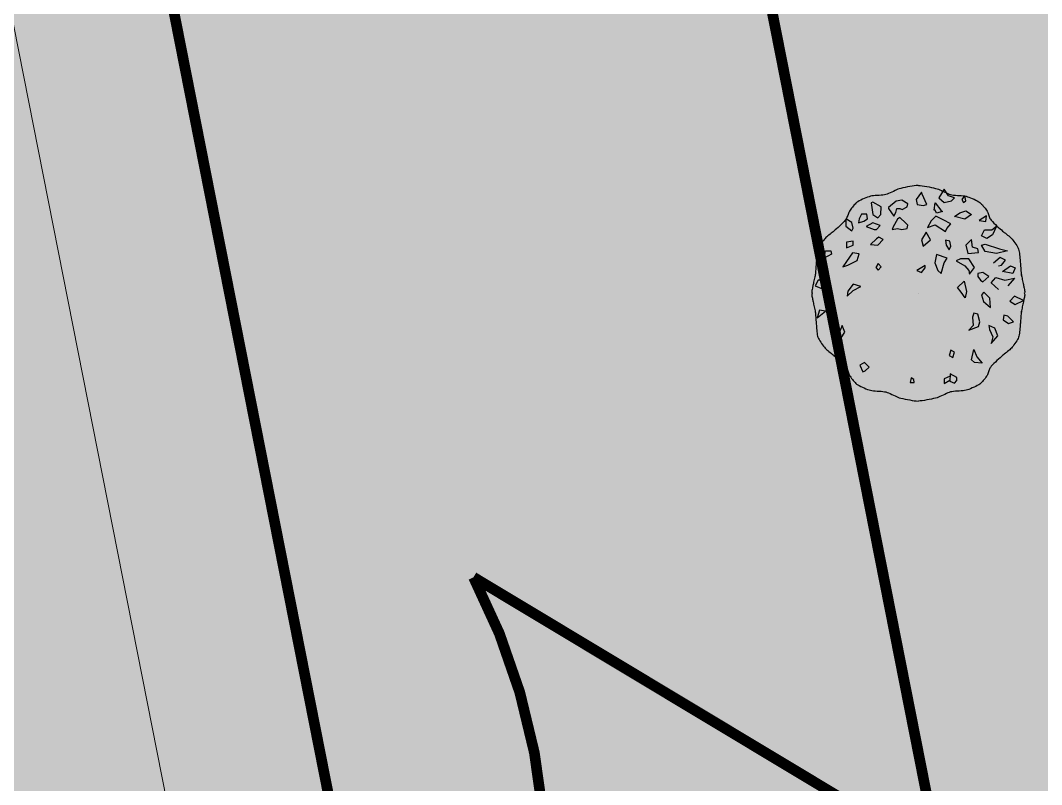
# Model space of a CAD drawing. Header units: metres. Extents: x 394605 to 1395358, y 4171135 to 6406139.
# Drawn here: x 1394267.09 to 1394276.66, y 4172464.01 to 4172471.17 of the extents above; entities that cross this region are included whole.
import ezdxf

# ---------------------------------------------------------------- set-up
doc = ezdxf.new("R2010")
doc.units = ezdxf.units.M
doc.header["$LTSCALE"] = 2
doc.linetypes.add('CACHE2', pattern=[4.7625, 3.175, -1.5875])
for name, color, linetype in [('Arbres_à_enjeux', 6, 'Continuous'), ('P-COMPO LEGENDE', 7, 'Continuous'), ('T-VEGETATION', 108, 'Continuous')]:
    doc.layers.add(name, color=color, linetype=linetype)
doc.layers.add('C-Lot', color=7, linetype='Continuous', true_color=0xeaddbe, transparency=0.5)
doc.layers.add('P-PUP', color=7, linetype='Continuous', transparency=0.5)
doc.layers.add('P-Zone exclusion supplémentaire', color=30, linetype='Continuous', transparency=0.5)
doc.layers.add('P-Voie', color=250, linetype='Continuous', lineweight=9)

# ---------------------------------------------------------------- blocks, each defined once
blk = doc.blocks.new('v025')
blk.add_line((0, 0), (0, 0))
at = {"color": 0, "linetype": 'Continuous'}
blk.add_line((0.6658, -0.3377), (0.6996, -0.408), dxfattribs=at)
at = {"color": 0, "linetype": 'Continuous', "flags": 128}
for points in [[(-0.0024, 1.01), (-0.0188, 1.0085), (-0.0377, 1.0062), (-0.0584, 1.0032), (-0.0802, 0.9997), (-0.1022, 0.9957), (-0.1238, 0.9914), (-0.1442, 0.9869), (-0.1627, 0.9824), (-0.1786, 0.978), (-0.1903, 0.9739), (-0.2036, 0.9683), (-0.2179, 0.9618), (-0.233, 0.9546), (-0.2482, 0.9473), (-0.2633, 0.9402), (-0.2777, 0.9338), (-0.2911, 0.9285), (-0.3029, 0.9247), (-0.316, 0.922), (-0.3314, 0.92), (-0.3484, 0.9186), (-0.3663, 0.9174), (-0.3846, 0.9163), (-0.4026, 0.9151), (-0.4195, 0.9135), (-0.4349, 0.9115), (-0.448, 0.9087), (-0.4605, 0.9049), (-0.4749, 0.9), (-0.4905, 0.8941), (-0.5068, 0.8874), (-0.5231, 0.8802), (-0.539, 0.8727), (-0.5537, 0.865), (-0.5667, 0.8574), (-0.5775, 0.85), (-0.5849, 0.8439), (-0.5929, 0.8362), (-0.6013, 0.8272), (-0.6098, 0.8175), (-0.6181, 0.8074), (-0.626, 0.7972), (-0.6333, 0.7873), (-0.6397, 0.7782), (-0.6449, 0.7701), (-0.6484, 0.7635), (-0.6518, 0.7556), (-0.6551, 0.7468), (-0.6585, 0.7373), (-0.6618, 0.7277), (-0.6652, 0.7184), (-0.6687, 0.7096), (-0.6723, 0.7018), (-0.676, 0.6954), (-0.6848, 0.6837), (-0.696, 0.671), (-0.7089, 0.6576), (-0.723, 0.6439), (-0.7376, 0.6303), (-0.7522, 0.617), (-0.7662, 0.6046), (-0.779, 0.5933), (-0.79, 0.5834), (-0.7975, 0.577), (-0.8064, 0.5697), (-0.8163, 0.5619), (-0.8268, 0.5537), (-0.8374, 0.5453), (-0.8478, 0.537), (-0.8574, 0.5289), (-0.8659, 0.5212), (-0.8728, 0.5141), (-0.8802, 0.5056), (-0.8883, 0.4955), (-0.897, 0.4841), (-0.9058, 0.4719), (-0.9144, 0.4593), (-0.9225, 0.4467), (-0.9298, 0.4345), (-0.9358, 0.4231), (-0.9402, 0.4128), (-0.9435, 0.402), (-0.9462, 0.3892), (-0.9483, 0.375), (-0.9501, 0.3599), (-0.9515, 0.3444), (-0.9527, 0.3292), (-0.9538, 0.3147), (-0.9547, 0.3015), (-0.9558, 0.2902), (-0.9568, 0.2794), (-0.9579, 0.2669), (-0.9589, 0.2532), (-0.96, 0.2388), (-0.9611, 0.2241), (-0.9622, 0.2097), (-0.9634, 0.1961), (-0.9647, 0.1836), (-0.9661, 0.1729), (-0.9677, 0.1635), (-0.9698, 0.1527), (-0.9724, 0.1409), (-0.9751, 0.1285), (-0.978, 0.1159), (-0.9807, 0.1035), (-0.9832, 0.0917), (-0.9853, 0.0809), (-0.9868, 0.0716), (-0.9882, 0.0647), (-0.9903, 0.0563), (-0.9928, 0.0469), (-0.9953, 0.0371), (-0.9973, 0.0274), (-0.9984, 0.0183), (-0.9981, 0.0103), (-0.9962, 0.0042), (-0.992, 0.0002), (-0.9962, -0.0037), (-0.9981, -0.0099), (-0.9984, -0.0178), (-0.9973, -0.0269), (-0.9953, -0.0367), (-0.9928, -0.0465), (-0.9903, -0.0559), (-0.9882, -0.0643), (-0.9868, -0.0711), (-0.9853, -0.0805), (-0.9832, -0.0913), (-0.9807, -0.1031), (-0.978, -0.1155), (-0.9751, -0.1281), (-0.9724, -0.1405), (-0.9698, -0.1523), (-0.9677, -0.1631), (-0.9661, -0.1724), (-0.9647, -0.1832), (-0.9634, -0.1956), (-0.9622, -0.2093), (-0.9611, -0.2237), (-0.96, -0.2384), (-0.9589, -0.2528), (-0.9579, -0.2665), (-0.9568, -0.279), (-0.9558, -0.2897), (-0.9547, -0.3011), (-0.9538, -0.3143), (-0.9527, -0.3287), (-0.9515, -0.344), (-0.9501, -0.3594), (-0.9483, -0.3745), (-0.9462, -0.3887), (-0.9435, -0.4015), (-0.9402, -0.4124), (-0.9358, -0.4226), (-0.9298, -0.434), (-0.9225, -0.4463), (-0.9144, -0.4589), (-0.9058, -0.4715), (-0.897, -0.4837), (-0.8883, -0.495), (-0.8802, -0.5052), (-0.8728, -0.5137), (-0.8659, -0.5208), (-0.8574, -0.5285), (-0.8478, -0.5366), (-0.8374, -0.5449), (-0.8268, -0.5532), (-0.8163, -0.5614), (-0.8064, -0.5692), (-0.7975, -0.5765), (-0.79, -0.583), (-0.779, -0.5928), (-0.7662, -0.6041), (-0.7522, -0.6166), (-0.7376, -0.6298), (-0.723, -0.6435), (-0.7089, -0.6572), (-0.696, -0.6706), (-0.6848, -0.6833), (-0.676, -0.695), (-0.6723, -0.7014), (-0.6687, -0.7091), (-0.6652, -0.7179), (-0.6618, -0.7273), (-0.6585, -0.7369), (-0.6551, -0.7463), (-0.6518, -0.7551), (-0.6484, -0.763), (-0.6449, -0.7696), (-0.6397, -0.7777), (-0.6333, -0.7869), (-0.626, -0.7968), (-0.6181, -0.8069), (-0.6098, -0.8171), (-0.6013, -0.8268), (-0.5929, -0.8357), (-0.5849, -0.8434), (-0.5775, -0.8496), (-0.5667, -0.8569), (-0.5537, -0.8646), (-0.539, -0.8722), (-0.5231, -0.8798), (-0.5068, -0.887), (-0.4905, -0.8936), (-0.4749, -0.8995), (-0.4605, -0.9045), (-0.448, -0.9082), (-0.4349, -0.911), (-0.4195, -0.9131), (-0.4026, -0.9146), (-0.3846, -0.9158), (-0.3663, -0.9169), (-0.3484, -0.9181), (-0.3314, -0.9196), (-0.316, -0.9216), (-0.3029, -0.9242), (-0.2911, -0.928), (-0.2777, -0.9333), (-0.2633, -0.9397), (-0.2482, -0.9468), (-0.233, -0.9541), (-0.2179, -0.9613), (-0.2036, -0.9679), (-0.1903, -0.9734), (-0.1786, -0.9776), (-0.1627, -0.982), (-0.1442, -0.9865), (-0.1238, -0.9909), (-0.1022, -0.9952), (-0.0802, -0.9992), (-0.0584, -1.0028), (-0.0377, -1.0058), (-0.0188, -1.0081), (-0.0024, -1.0096)], [(0.002, 1.01), (0.0184, 1.0085), (0.0373, 1.0062), (0.058, 1.0032), (0.0797, 0.9997), (0.1018, 0.9957), (0.1234, 0.9914), (0.1438, 0.9869), (0.1623, 0.9824), (0.1782, 0.978), (0.1899, 0.9739), (0.2031, 0.9683), (0.2175, 0.9618), (0.2325, 0.9546), (0.2478, 0.9473), (0.2629, 0.9402), (0.2773, 0.9338), (0.2906, 0.9285), (0.3025, 0.9247), (0.3156, 0.922), (0.331, 0.92), (0.348, 0.9186), (0.3659, 0.9174), (0.3842, 0.9163), (0.4021, 0.9151), (0.4191, 0.9135), (0.4345, 0.9115), (0.4071, 0.8773), (0.424, 0.8506), (0.4465, 0.8675), (0.4352, 0.9125), (0.4475, 0.9087), (0.4601, 0.9049), (0.4745, 0.9), (0.4901, 0.8941), (0.5063, 0.8874), (0.5227, 0.8802), (0.5385, 0.8727), (0.5533, 0.865), (0.5663, 0.8574), (0.5771, 0.85), (0.5845, 0.8439), (0.5925, 0.8362), (0.6008, 0.8272), (0.6093, 0.8175), (0.6177, 0.8074), (0.6256, 0.7972), (0.6329, 0.7873), (0.6393, 0.7782), (0.6445, 0.7701), (0.6479, 0.7635), (0.6513, 0.7556), (0.6547, 0.7468), (0.658, 0.7373), (0.6614, 0.7277), (0.6648, 0.7184), (0.6683, 0.7096), (0.6718, 0.7018), (0.6755, 0.6954), (0.6844, 0.6837), (0.6955, 0.671), (0.7085, 0.6576), (0.7225, 0.6439), (0.7372, 0.6303), (0.7518, 0.617), (0.7658, 0.6046), (0.7786, 0.5933), (0.7895, 0.5834), (0.797, 0.577), (0.806, 0.5697), (0.8159, 0.5619), (0.8264, 0.5537), (0.837, 0.5453), (0.8473, 0.537), (0.857, 0.5289), (0.8655, 0.5212), (0.8724, 0.5141), (0.8797, 0.5056), (0.8879, 0.4955), (0.8965, 0.4841), (0.9054, 0.4719), (0.914, 0.4593), (0.9221, 0.4467), (0.9293, 0.4345), (0.9353, 0.4231), (0.9398, 0.4128), (0.9431, 0.402), (0.9457, 0.3892), (0.9479, 0.375), (0.9497, 0.3599), (0.9511, 0.3444), (0.9523, 0.3292), (0.9533, 0.3147), (0.9543, 0.3015), (0.9553, 0.2902), (0.9564, 0.2794), (0.9574, 0.2669), (0.9585, 0.2532), (0.9595, 0.2388), (0.9606, 0.2241), (0.9618, 0.2097), (0.963, 0.1961), (0.9643, 0.1836), (0.9657, 0.1729), (0.9672, 0.1635), (0.9694, 0.1527), (0.9719, 0.1409), (0.9747, 0.1285), (0.9775, 0.1159), (0.9803, 0.1035), (0.9828, 0.0917), (0.9849, 0.0809), (0.9864, 0.0716), (0.9878, 0.0647), (0.9899, 0.0563), (0.9924, 0.0469), (0.9949, 0.0371), (0.9968, 0.0274), (0.9979, 0.0183), (0.9977, 0.0103), (0.9957, 0.0042), (0.9916, 0.0002), (0.9957, -0.0037), (0.9977, -0.0099), (0.9979, -0.0178), (0.9968, -0.0269), (0.9949, -0.0367), (0.9924, -0.0465), (0.9899, -0.0559), (0.9878, -0.0643), (0.9864, -0.0711), (0.9849, -0.0805), (0.9828, -0.0913), (0.9803, -0.1031), (0.9775, -0.1155), (0.9747, -0.1281), (0.9719, -0.1405), (0.9694, -0.1523), (0.9672, -0.1631), (0.9657, -0.1724), (0.9643, -0.1832), (0.963, -0.1956), (0.9618, -0.2093), (0.9606, -0.2237), (0.9595, -0.2384), (0.9585, -0.2528), (0.9574, -0.2665), (0.9564, -0.279), (0.9553, -0.2897), (0.9543, -0.3011), (0.9533, -0.3143), (0.9523, -0.3287), (0.9511, -0.344), (0.9497, -0.3594), (0.9479, -0.3745), (0.9457, -0.3887), (0.9431, -0.4015), (0.9398, -0.4124), (0.9353, -0.4226), (0.9293, -0.434), (0.9221, -0.4463), (0.914, -0.4589), (0.9054, -0.4715), (0.8965, -0.4837), (0.8879, -0.495), (0.8797, -0.5052), (0.8724, -0.5137), (0.8655, -0.5208), (0.857, -0.5285), (0.8473, -0.5366), (0.837, -0.5449), (0.8264, -0.5532), (0.8159, -0.5614), (0.806, -0.5692), (0.797, -0.5765), (0.7895, -0.583), (0.7786, -0.5928), (0.7658, -0.6041), (0.7518, -0.6166), (0.7372, -0.6298), (0.7225, -0.6435), (0.7085, -0.6572), (0.6955, -0.6706), (0.6844, -0.6833), (0.6755, -0.695), (0.6718, -0.7014), (0.6683, -0.7091), (0.6648, -0.7179), (0.6614, -0.7273), (0.658, -0.7369), (0.6547, -0.7463), (0.6513, -0.7551), (0.6479, -0.763), (0.6445, -0.7696), (0.6393, -0.7777), (0.6329, -0.7869), (0.6256, -0.7968), (0.6177, -0.8069), (0.6093, -0.8171), (0.6008, -0.8268), (0.5925, -0.8357), (0.5845, -0.8434), (0.5771, -0.8496), (0.5663, -0.8569), (0.5533, -0.8646), (0.5385, -0.8722), (0.5227, -0.8798), (0.5063, -0.887), (0.4901, -0.8936), (0.4745, -0.8995), (0.4601, -0.9045), (0.4475, -0.9082), (0.4345, -0.911), (0.4191, -0.9131), (0.4021, -0.9146), (0.3842, -0.9158), (0.3659, -0.9169), (0.348, -0.9181), (0.331, -0.9196), (0.3156, -0.9216), (0.3025, -0.9242), (0.2906, -0.928), (0.2773, -0.9333), (0.2629, -0.9397), (0.2478, -0.9468), (0.2325, -0.9541), (0.2175, -0.9613), (0.2031, -0.9679), (0.1899, -0.9734), (0.1782, -0.9776), (0.1623, -0.982), (0.1438, -0.9865), (0.1234, -0.9909), (0.1018, -0.9952), (0.0797, -0.9992), (0.058, -1.0028), (0.0373, -1.0058), (0.0184, -1.0081), (0.002, -1.0096)], [(0.7502, 0.2572), (0.7783, 0.2642), (0.8177, 0.3092), (0.7671, 0.3359), (0.7052, 0.2825)], [(0.7502, 0.035), (0.6827, 0.0969), (0.7277, 0.1489), (0.8121, 0.1236), (0.9021, 0.1404), (0.8402, 0.0701)], [(0.3002, -0.7764), (0.244, -0.8003), (0.244, -0.8439), (0.2946, -0.8144)]]:
    blk.add_lwpolyline(points, dxfattribs=at)
for points in [[(0.3115, 0.8675), (0.3396, 0.8956), (0.2833, 0.9125), (0.244, 0.9744), (0.1933, 0.8956), (0.244, 0.8506)], [(-0.1554, 0.8731), (-0.206, 0.8633), (-0.2792, 0.8028), (-0.2792, 0.7929), (-0.2285, 0.7212), (-0.2117, 0.7578), (-0.2004, 0.7929), (-0.1723, 0.7929), (-0.1498, 0.7845), (-0.1048, 0.8112), (-0.0992, 0.8379)], [(0.0471, 0.8239), (0.0808, 0.8323), (0.0358, 0.9294), (0.0302, 0.9476), (-0.0204, 0.8773), (-0.0092, 0.8323)], [(-0.4423, 0.8478), (-0.4254, 0.7395), (-0.3804, 0.7058), (-0.3523, 0.7395), (-0.3467, 0.8112), (-0.4254, 0.8548)], [(0.1708, 0.7508), (0.1596, 0.7775), (0.1483, 0.7775), (0.1596, 0.8478), (0.2102, 0.7775), (0.2271, 0.7676)], [(0.3902, 0.755), (0.4465, 0.7719), (0.4971, 0.7381), (0.4352, 0.6931), (0.3396, 0.7198)], [(-0.6223, 0.6636), (-0.6785, 0.6987), (-0.6785, 0.6298), (-0.6223, 0.5848), (-0.611, 0.6115)], [(-0.5098, 0.6748), (-0.476, 0.6973), (-0.4817, 0.7423), (-0.5323, 0.7423), (-0.5548, 0.6973), (-0.5604, 0.6608)], [(-0.1948, 0.6059), (-0.1554, 0.5961), (-0.1048, 0.6059), (-0.0992, 0.6397), (-0.116, 0.6579), (-0.1723, 0.7114), (-0.1948, 0.6931), (-0.2342, 0.6228), (-0.2454, 0.5961)], [(0.3058, 0.6509), (0.2327, 0.6875), (0.1652, 0.7212), (0.1202, 0.679), (0.0865, 0.6158), (0.1596, 0.6425), (0.2552, 0.5792), (0.2665, 0.6073)], [(0.5702, 0.6819), (0.6321, 0.672), (0.6377, 0.7269)], [(-0.4142, 0.5975), (-0.3917, 0.5975), (-0.3579, 0.634), (-0.4254, 0.6608), (-0.4873, 0.6242)], [(0.6883, 0.5933), (0.7333, 0.6298), (0.694, 0.5483), (0.6433, 0.5145), (0.5927, 0.5398), (0.6208, 0.5933)], [(-0.6729, 0.4779), (-0.6729, 0.4245), (-0.611, 0.4512), (-0.611, 0.4878)], [(-0.3692, 0.5244), (-0.3917, 0.5117), (-0.4479, 0.4583), (-0.3804, 0.4512), (-0.3298, 0.5033)], [(0.1146, 0.5019), (0.0752, 0.5722), (0.0302, 0.5019), (0.0471, 0.44)], [(0.2946, 0.4878), (0.2552, 0.4962), (0.2608, 0.4512), (0.289, 0.4062), (0.3058, 0.4428)], [(0.5646, 0.3809), (0.559, 0.4161), (0.5083, 0.4329), (0.4971, 0.5047), (0.4465, 0.4512), (0.4633, 0.3725)], [(-0.8192, 0.3964), (-0.8135, 0.3669), (-0.881, 0.3289), (-0.8698, 0.3964)], [(0.5927, 0.4512), (0.6265, 0.4597), (0.7615, 0.4161), (0.8346, 0.3978), (0.7333, 0.3725), (0.6265, 0.3908)], [(-0.5717, 0.3078), (-0.5548, 0.3711), (-0.6167, 0.3795), (-0.6729, 0.2994), (-0.7067, 0.2473), (-0.6617, 0.2642)], [(0.2158, 0.1869), (0.244, 0.2839), (0.2721, 0.3289), (0.1708, 0.3626), (0.154, 0.2839), (0.1821, 0.2136)], [(0.4746, 0.215), (0.4802, 0.1798), (0.5252, 0.2403), (0.4746, 0.3219), (0.3958, 0.3219), (0.3565, 0.3036), (0.4352, 0.2586)], [(-0.3467, 0.2487), (-0.3748, 0.2783), (-0.3973, 0.2403), (-0.3748, 0.2178)], [(0.0302, 0.1939), (0.064, 0.2389), (0.064, 0.26), (-0.0148, 0.2122)], [(0.5815, 0.1236), (0.604, 0.1067), (0.6602, 0.1559), (0.604, 0.1939), (0.559, 0.1854), (0.559, 0.1587)], [(0.9077, 0.2389), (0.8852, 0.1854), (0.7896, 0.2051), (0.8627, 0.2572)], [(-0.8979, 0.0434), (-0.8473, 0.0701), (-0.881, 0.1236), (-0.9373, 0.1236), (-0.9654, 0.0701)], [(0.4408, -0.0438), (0.4015, 0.0097), (0.3677, 0.0533), (0.4296, 0.1123), (0.4521, 0.0181)], [(-0.6617, 0.0195), (-0.6673, -0.0255), (-0.611, 0.0265), (-0.5379, 0.0631), (-0.611, 0.0856)], [(0.6152, 0.0111), (0.5927, -0.0128), (0.6096, -0.0775), (0.6771, -0.1338), (0.6715, -0.0466)], [(0.9021, -0.0269), (0.8571, -0.0747), (0.9077, -0.1056), (0.9865, -0.0677)], [(-0.9485, -0.2308), (-0.8698, -0.1689), (-0.926, -0.1591)], [(0.5758, -0.266), (0.559, -0.1956), (0.5196, -0.1872), (0.5083, -0.2224), (0.514, -0.3011), (0.4746, -0.3461), (0.5646, -0.311)], [(0.8402, -0.2139), (0.8008, -0.2041), (0.7952, -0.2491), (0.8458, -0.2842), (0.8908, -0.266)], [(-0.6898, -0.3644), (-0.7123, -0.3011), (-0.7517, -0.3911), (-0.7179, -0.4431), (-0.7235, -0.4164)], [(0.6602, -0.3011), (0.6658, -0.3377), (0.6996, -0.408), (0.6827, -0.4699), (0.7446, -0.3981), (0.7165, -0.3278)], [(0.3227, -0.6006), (0.3396, -0.55), (0.3058, -0.5317), (0.289, -0.5824)], [(0.5477, -0.595), (0.5983, -0.6555), (0.5252, -0.6485), (0.4971, -0.6217), (0.5196, -0.5261)], [(-0.4592, -0.6921), (-0.5042, -0.6485), (-0.5492, -0.6738), (-0.521, -0.7371), (-0.4985, -0.7272)], [(0.3621, -0.7891), (0.3002, -0.7539), (0.2946, -0.8242), (0.3396, -0.8425), (0.3621, -0.8158)], [(-0.0429, -0.8088), (-0.0654, -0.7933), (-0.0767, -0.8369), (-0.0373, -0.8369)]]:
    blk.add_lwpolyline(points, close=True, dxfattribs=at)

msp = doc.modelspace()

# ---------------------------------------------------------------- hatches: boundary and pattern name
at = {"layer": 'C-Lot'}
h = msp.add_hatch(color=2, dxfattribs=at)
h.dxf.hatch_style = 1
edge = h.paths.add_edge_path()
edge.add_line((1394299.4101, 4172365.3223), (1394294.366, 4172392.1903))
edge.add_line((1394294.366, 4172392.1903), (1394281.5482, 4172407.8978))
edge.add_line((1394281.5482, 4172407.8978), (1394279.142, 4172409.7592))
edge.add_line((1394279.142, 4172409.7592), (1394263.8346, 4172487.283))
edge.add_line((1394263.8346, 4172487.283), (1394270.2172, 4172491.0942))
edge.add_line((1394270.2172, 4172491.0942), (1394341.5171, 4172534.7983))
edge.add_line((1394341.5171, 4172534.7983), (1394372.3808, 4172535.2594))
edge.add_line((1394372.3808, 4172535.2594), (1394401.3601, 4172468.5244))
edge.add_line((1394401.3601, 4172468.5244), (1394427.9768, 4172424.8726))
edge.add_line((1394427.9768, 4172424.8726), (1394442.2934, 4172391.2331))
edge.add_line((1394442.2934, 4172391.2331), (1394436.3806, 4172390.1633))
edge.add_line((1394436.3806, 4172390.1633), (1394422.854, 4172421.749))
edge.add_line((1394422.854, 4172421.749), (1394396.0217, 4172465.7545))
edge.add_line((1394396.0217, 4172465.7545), (1394368.4707, 4172529.2004))
edge.add_line((1394368.4707, 4172529.2004), (1394342.9813, 4172528.8195))
edge.add_line((1394342.9813, 4172528.8195), (1394271.4576, 4172484.8126))
edge.add_line((1394271.4576, 4172484.8126), (1394286.2056, 4172410.1217))
edge.add_line((1394286.2056, 4172410.1217), (1394300.263, 4172393.2973))
edge.add_line((1394300.263, 4172393.2973), (1394306.7601, 4172358.5442))
edge.add_line((1394306.7601, 4172358.5442), (1394140.1325, 4172327.8398))
edge.add_arc((1394137.2263, 4172343.5737), 16.0001, 261.44362, 280.46512, ccw=False)
edge.add_line((1394134.8458, 4172327.7518), (1394104.3238, 4172332.3836))
edge.add_line((1394104.3238, 4172332.3836), (1394104.6148, 4172337.4729))
edge.add_line((1394104.6148, 4172337.4729), (1394130.3444, 4172333.4853))
edge.add_line((1394130.3444, 4172333.4853), (1394299.4101, 4172365.3223))
at = {"layer": 'P-COMPO LEGENDE', "ltscale": 0.5}
h = msp.add_hatch(color=71, dxfattribs=at)
h.dxf.hatch_style = 1
edge = h.paths.add_edge_path()
edge.add_line((1394271.4576, 4172484.8126), (1394342.9813, 4172528.8195))
edge.add_line((1394342.9813, 4172528.8195), (1394368.4707, 4172529.2004))
edge.add_line((1394368.4707, 4172529.2004), (1394396.0217, 4172465.7545))
edge.add_line((1394396.0217, 4172465.7545), (1394422.854, 4172421.749))
edge.add_line((1394422.854, 4172421.749), (1394436.3201, 4172390.6458))
edge.add_line((1394436.3201, 4172390.6458), (1394395.1377, 4172382.6958))
edge.add_line((1394395.1377, 4172382.6958), (1394387.4259, 4172401.0969))
edge.add_line((1394387.4259, 4172401.0969), (1394359.5421, 4172446.827))
edge.add_line((1394359.5421, 4172446.827), (1394344.1024, 4172482.3821))
edge.add_line((1394344.1024, 4172482.3821), (1394314.2637, 4172464.188))
edge.add_line((1394314.2637, 4172464.188), (1394317.0814, 4172449.9174))
edge.add_arc((1394261.7451, 4172435.9876), 57.0627, -2.50752, 14.12947, ccw=False)
edge.add_arc((1394290.8884, 4172391.1095), 50.7212, 13.77905, 56.6762, ccw=False)
edge.add_line((1394340.1499, 4172403.1902), (1394345.5721, 4172374.8439))
edge.add_line((1394345.5721, 4172374.8439), (1394354.6813, 4172324.5578))
edge.add_line((1394354.6813, 4172324.5578), (1394038.4061, 4172266.3876))
edge.add_line((1394038.4061, 4172266.3876), (1393992.4094, 4172298.5853))
edge.add_line((1393992.4094, 4172298.5853), (1393986.6258, 4172306.8401))
edge.add_line((1393986.6258, 4172306.8401), (1394112.5938, 4172331.0997))
edge.add_line((1394112.5938, 4172331.0997), (1394134.8458, 4172327.7518))
edge.add_line((1394134.8458, 4172327.7518), (1394140.1258, 4172327.8386))
edge.add_line((1394140.1258, 4172327.8386), (1394306.7601, 4172358.5442))
edge.add_line((1394306.7601, 4172358.5442), (1394300.263, 4172393.2973))
edge.add_line((1394300.263, 4172393.2973), (1394286.2056, 4172410.1217))
edge.add_line((1394286.2056, 4172410.1217), (1394279.9918, 4172441.591))
edge.add_line((1394279.9918, 4172441.591), (1394271.4576, 4172484.8126))
at = {"layer": 'P-PUP'}
h = msp.add_hatch(color=253, dxfattribs=at)
h.dxf.hatch_style = 1
edge = h.paths.add_edge_path()
edge.add_line((1394282.5682, 4172428.5429), (1394277.1724, 4172427.4774))
edge.add_line((1394277.1724, 4172427.4774), (1394259.4425, 4172517.2699))
edge.add_arc((1394251.5454, 4172515.6634), 8.0589, 11.4992, 87.35175)
edge.add_line((1394251.9177, 4172523.7137), (1394261.2576, 4172523.3355))
edge.add_arc((1394262.0667, 4172543.3191), 20, 267.68135, 301.65495)
edge.add_line((1394272.5627, 4172526.2947), (1394269.0201, 4172524.1796))
edge.add_arc((1394272.9226, 4172517.4669), 7.7646, 120.17229, 192.38983)
edge.add_line((1394265.3388, 4172515.8009), (1394282.5682, 4172428.5429))
at = {"layer": 'T-VEGETATION'}
h = msp.add_hatch(dxfattribs=at)
h.set_pattern_fill('AR-CONC', color=84, scale=0.025)
h.set_pattern_definition([(50, (0, 0), (4.554616725, -0.3984771385), [0.47625, -5.23875]), (355, (0, 0), (-0.8810706494, 4.776416072), [0.381, -4.191]), (100.451, (0.3796, -0.033), (3.6735625416, 4.3779171955), [0.40475, -4.45225]), (46.1842, (0, 1.27), (6.776976022, -1.051058198), [0.714375, -7.858125]), (96.6356, (0.565, 1.1824), (5.935105862, 6.185638897), [0.607125, -6.678375]), (351.184, (0, 1.27), (5.935115145, 6.185627947), [0.5715, -6.2865]), (21, (0.635, 0.9525), (3.790371996, -2.556637963), [0.47625, -5.23875]), (326, (0.635, 0.9525), (1.5450507087, 4.604699153), [0.381, -4.191]), (71.4514, (0.951, 0.7394), (5.3354122693, 2.048071443), [0.40475, -4.45225]), (37.5, (0, 0), (0.07721508126, 2.1138759718), [0, -4.1402, 0, -4.2545, 0, -4.206875]), (7.5, (0, 0), (1.6704915628, 2.5045143705), [0, -2.4257, 0, -4.04495, 0, -1.603375]), (327.5, (-1.416, 0), (3.3897648792, -0.1432185998), [0, -1.5875, 0, -4.953, 0, -6.57225]), (317.5, (-2.051, 0), (3.7032295347, 0.6356622758), [0, -2.06375, 0, -3.2893, 0, -4.66725])])
h.paths.add_polyline_path([(1393927.8402, 4172307.9177), (1393958.5274, 4172323.6271), (1394358.1956, 4172583.1262), (1394368.7387, 4172566.9202), (1394404.2394, 4172594.1057), (1394421.2171, 4172593.5535), (1394446.9378, 4172609.0274), (1394462.1547, 4172571.8901), (1394427.7564, 4172533.3095), (1394398.1603, 4172507.8981), (1394347.5883, 4172478.8221), (1394332.7844, 4172523.5949), (1394296.4794, 4172507.0812), (1394285.9578, 4172483.9288), (1394295.0238, 4172433.3228), (1394419.6335, 4172480.6691), (1394450.5787, 4172447.3003), (1394434.6394, 4172428.6812), (1394439.1259, 4172400.637), (1394299.8361, 4172369.0977), (1393930.7188, 4172300.0343)])

# ---------------------------------------------------------------- linework, layer by layer
at = {"layer": 'Arbres_à_enjeux'}
for p, q in [((1394275.5056, 4172468.611), (1394275.5056, 4172468.611)), ((1394276.1714, 4172468.2733), (1394276.2052, 4172468.203))]:
    msp.add_line(p, q, dxfattribs=at)
for points in [[(1394275.5032, 4172469.621), (1394275.4868, 4172469.6195), (1394275.4679, 4172469.6172), (1394275.4472, 4172469.6142), (1394275.4254, 4172469.6107), (1394275.4034, 4172469.6067), (1394275.3818, 4172469.6024), (1394275.3614, 4172469.5979), (1394275.3429, 4172469.5934), (1394275.327, 4172469.589), (1394275.3153, 4172469.5849), (1394275.302, 4172469.5793), (1394275.2876, 4172469.5728), (1394275.2726, 4172469.5656), (1394275.2573, 4172469.5583), (1394275.2423, 4172469.5512), (1394275.2278, 4172469.5448), (1394275.2145, 4172469.5395), (1394275.2027, 4172469.5357), (1394275.1896, 4172469.533), (1394275.1742, 4172469.531), (1394275.1572, 4172469.5296), (1394275.1392, 4172469.5284), (1394275.121, 4172469.5273), (1394275.103, 4172469.5261), (1394275.086, 4172469.5245), (1394275.0707, 4172469.5225), (1394275.0576, 4172469.5197), (1394275.0451, 4172469.5159), (1394275.0307, 4172469.511), (1394275.0151, 4172469.5051), (1394274.9988, 4172469.4984), (1394274.9825, 4172469.4912), (1394274.9666, 4172469.4837), (1394274.9519, 4172469.476), (1394274.9388, 4172469.4684), (1394274.9281, 4172469.461), (1394274.9207, 4172469.4549), (1394274.9127, 4172469.4471), (1394274.9043, 4172469.4382), (1394274.8958, 4172469.4285), (1394274.8875, 4172469.4184), (1394274.8795, 4172469.4082), (1394274.8722, 4172469.3983), (1394274.8659, 4172469.3892), (1394274.8607, 4172469.381), (1394274.8572, 4172469.3745), (1394274.8538, 4172469.3666), (1394274.8505, 4172469.3577), (1394274.8471, 4172469.3483), (1394274.8438, 4172469.3387), (1394274.8404, 4172469.3294), (1394274.8369, 4172469.3206), (1394274.8333, 4172469.3128), (1394274.8296, 4172469.3064), (1394274.8208, 4172469.2947), (1394274.8096, 4172469.282), (1394274.7967, 4172469.2686), (1394274.7826, 4172469.2549), (1394274.768, 4172469.2413), (1394274.7533, 4172469.228), (1394274.7393, 4172469.2156), (1394274.7266, 4172469.2043), (1394274.7156, 4172469.1944), (1394274.7081, 4172469.1879), (1394274.6992, 4172469.1807), (1394274.6893, 4172469.1729), (1394274.6788, 4172469.1647), (1394274.6681, 4172469.1563), (1394274.6578, 4172469.148), (1394274.6482, 4172469.1399), (1394274.6397, 4172469.1322), (1394274.6327, 4172469.1251), (1394274.6254, 4172469.1166), (1394274.6173, 4172469.1065), (1394274.6086, 4172469.0951), (1394274.5998, 4172469.0829), (1394274.5911, 4172469.0703), (1394274.583, 4172469.0577), (1394274.5758, 4172469.0455), (1394274.5698, 4172469.0341), (1394274.5654, 4172469.0238), (1394274.5621, 4172469.013), (1394274.5594, 4172469.0002), (1394274.5572, 4172468.986), (1394274.5555, 4172468.9709), (1394274.5541, 4172468.9554), (1394274.5529, 4172468.9402), (1394274.5518, 4172468.9257), (1394274.5508, 4172468.9125), (1394274.5498, 4172468.9012), (1394274.5488, 4172468.8904), (1394274.5477, 4172468.8779), (1394274.5467, 4172468.8642), (1394274.5456, 4172468.8498), (1394274.5445, 4172468.8351), (1394274.5434, 4172468.8207), (1394274.5421, 4172468.8071), (1394274.5409, 4172468.7946), (1394274.5395, 4172468.7839), (1394274.5379, 4172468.7745), (1394274.5358, 4172468.7637), (1394274.5332, 4172468.7519), (1394274.5304, 4172468.7395), (1394274.5276, 4172468.7269), (1394274.5248, 4172468.7145), (1394274.5223, 4172468.7027), (1394274.5202, 4172468.6919), (1394274.5187, 4172468.6826), (1394274.5174, 4172468.6757), (1394274.5152, 4172468.6673), (1394274.5127, 4172468.6579), (1394274.5103, 4172468.6481), (1394274.5083, 4172468.6384), (1394274.5072, 4172468.6293), (1394274.5074, 4172468.6213), (1394274.5094, 4172468.6151), (1394274.5136, 4172468.6112), (1394274.5094, 4172468.6073), (1394274.5074, 4172468.6011), (1394274.5072, 4172468.5932), (1394274.5083, 4172468.5841), (1394274.5103, 4172468.5743), (1394274.5127, 4172468.5645), (1394274.5152, 4172468.5551), (1394274.5174, 4172468.5467), (1394274.5187, 4172468.5399), (1394274.5202, 4172468.5305), (1394274.5223, 4172468.5197), (1394274.5248, 4172468.5079), (1394274.5276, 4172468.4955), (1394274.5304, 4172468.4829), (1394274.5332, 4172468.4705), (1394274.5358, 4172468.4587), (1394274.5379, 4172468.4479), (1394274.5395, 4172468.4386), (1394274.5409, 4172468.4278), (1394274.5421, 4172468.4154), (1394274.5434, 4172468.4017), (1394274.5445, 4172468.3873), (1394274.5456, 4172468.3726), (1394274.5467, 4172468.3582), (1394274.5477, 4172468.3445), (1394274.5488, 4172468.332), (1394274.5498, 4172468.3213), (1394274.5508, 4172468.3099), (1394274.5518, 4172468.2967), (1394274.5529, 4172468.2823), (1394274.5541, 4172468.267), (1394274.5555, 4172468.2516), (1394274.5572, 4172468.2365), (1394274.5594, 4172468.2222), (1394274.5621, 4172468.2095), (1394274.5654, 4172468.1986), (1394274.5698, 4172468.1884), (1394274.5758, 4172468.177), (1394274.583, 4172468.1647), (1394274.5911, 4172468.1521), (1394274.5998, 4172468.1395), (1394274.6086, 4172468.1273), (1394274.6173, 4172468.116), (1394274.6254, 4172468.1058), (1394274.6327, 4172468.0973), (1394274.6397, 4172468.0902), (1394274.6482, 4172468.0825), (1394274.6578, 4172468.0744), (1394274.6681, 4172468.0661), (1394274.6788, 4172468.0577), (1394274.6893, 4172468.0496), (1394274.6992, 4172468.0417), (1394274.7081, 4172468.0345), (1394274.7156, 4172468.028), (1394274.7266, 4172468.0182), (1394274.7393, 4172468.0069), (1394274.7533, 4172467.9944), (1394274.768, 4172467.9812), (1394274.7826, 4172467.9675), (1394274.7967, 4172467.9538), (1394274.8096, 4172467.9404), (1394274.8208, 4172467.9277), (1394274.8296, 4172467.916), (1394274.8333, 4172467.9096), (1394274.8369, 4172467.9018), (1394274.8404, 4172467.8931), (1394274.8438, 4172467.8837), (1394274.8471, 4172467.8741), (1394274.8505, 4172467.8647), (1394274.8538, 4172467.8558), (1394274.8572, 4172467.8479), (1394274.8607, 4172467.8414), (1394274.8659, 4172467.8333), (1394274.8722, 4172467.8241), (1394274.8795, 4172467.8142), (1394274.8875, 4172467.804), (1394274.8958, 4172467.7939), (1394274.9043, 4172467.7842), (1394274.9127, 4172467.7753), (1394274.9207, 4172467.7676), (1394274.9281, 4172467.7614), (1394274.9388, 4172467.7541), (1394274.9519, 4172467.7464), (1394274.9666, 4172467.7387), (1394274.9825, 4172467.7312), (1394274.9988, 4172467.724), (1394275.0151, 4172467.7174), (1394275.0307, 4172467.7115), (1394275.0451, 4172467.7065), (1394275.0576, 4172467.7028), (1394275.0707, 4172467.7), (1394275.086, 4172467.6979), (1394275.103, 4172467.6964), (1394275.121, 4172467.6952), (1394275.1392, 4172467.6941), (1394275.1572, 4172467.6929), (1394275.1742, 4172467.6914), (1394275.1896, 4172467.6894), (1394275.2027, 4172467.6868), (1394275.2145, 4172467.683), (1394275.2278, 4172467.6777), (1394275.2423, 4172467.6713), (1394275.2573, 4172467.6642), (1394275.2726, 4172467.6569), (1394275.2876, 4172467.6497), (1394275.302, 4172467.6431), (1394275.3153, 4172467.6376), (1394275.327, 4172467.6334), (1394275.3429, 4172467.629), (1394275.3614, 4172467.6245), (1394275.3818, 4172467.6201), (1394275.4034, 4172467.6158), (1394275.4254, 4172467.6118), (1394275.4472, 4172467.6082), (1394275.4679, 4172467.6052), (1394275.4868, 4172467.6029), (1394275.5032, 4172467.6014)], [(1394275.5527, 4172469.4349), (1394275.5864, 4172469.4433), (1394275.5414, 4172469.5403), (1394275.5358, 4172469.5586), (1394275.4852, 4172469.4883), (1394275.4964, 4172469.4433), (1394275.5527, 4172469.4349)], [(1394275.5076, 4172469.621), (1394275.524, 4172469.6195), (1394275.5429, 4172469.6172), (1394275.5636, 4172469.6142), (1394275.5853, 4172469.6107), (1394275.6073, 4172469.6067), (1394275.6289, 4172469.6024), (1394275.6494, 4172469.5979), (1394275.6679, 4172469.5934), (1394275.6837, 4172469.589), (1394275.6954, 4172469.5849), (1394275.7087, 4172469.5793), (1394275.7231, 4172469.5728), (1394275.7381, 4172469.5656), (1394275.7534, 4172469.5583), (1394275.7685, 4172469.5512), (1394275.7829, 4172469.5448), (1394275.7962, 4172469.5395), (1394275.8081, 4172469.5357), (1394275.8212, 4172469.533), (1394275.8365, 4172469.531), (1394275.8535, 4172469.5296), (1394275.8715, 4172469.5284), (1394275.8898, 4172469.5273), (1394275.9077, 4172469.5261), (1394275.9247, 4172469.5245), (1394275.94, 4172469.5225), (1394275.9127, 4172469.4883), (1394275.9296, 4172469.4616), (1394275.9521, 4172469.4785), (1394275.9408, 4172469.5235), (1394275.9531, 4172469.5197), (1394275.9657, 4172469.5159), (1394275.98, 4172469.511), (1394275.9956, 4172469.5051), (1394276.0119, 4172469.4984), (1394276.0283, 4172469.4912), (1394276.0441, 4172469.4837), (1394276.0588, 4172469.476), (1394276.0719, 4172469.4684), (1394276.0827, 4172469.461), (1394276.09, 4172469.4549), (1394276.098, 4172469.4471), (1394276.1064, 4172469.4382), (1394276.1149, 4172469.4285), (1394276.1232, 4172469.4184), (1394276.1312, 4172469.4082), (1394276.1385, 4172469.3983), (1394276.1449, 4172469.3892), (1394276.1501, 4172469.381), (1394276.1535, 4172469.3745), (1394276.1569, 4172469.3666), (1394276.1603, 4172469.3577), (1394276.1636, 4172469.3483), (1394276.167, 4172469.3387), (1394276.1704, 4172469.3294), (1394276.1738, 4172469.3206), (1394276.1774, 4172469.3128), (1394276.1811, 4172469.3064), (1394276.1899, 4172469.2947), (1394276.2011, 4172469.282), (1394276.214, 4172469.2686), (1394276.2281, 4172469.2549), (1394276.2428, 4172469.2413), (1394276.2574, 4172469.228), (1394276.2714, 4172469.2156), (1394276.2842, 4172469.2043), (1394276.2951, 4172469.1944), (1394276.3026, 4172469.1879), (1394276.3116, 4172469.1807), (1394276.3215, 4172469.1729), (1394276.332, 4172469.1647), (1394276.3426, 4172469.1563), (1394276.3529, 4172469.148), (1394276.3625, 4172469.1399), (1394276.371, 4172469.1322), (1394276.378, 4172469.1251), (1394276.3853, 4172469.1166), (1394276.3935, 4172469.1065), (1394276.4021, 4172469.0951), (1394276.4109, 4172469.0829), (1394276.4196, 4172469.0703), (1394276.4277, 4172469.0577), (1394276.4349, 4172469.0455), (1394276.4409, 4172469.0341), (1394276.4454, 4172469.0238), (1394276.4486, 4172469.013), (1394276.4513, 4172469.0002), (1394276.4535, 4172468.986), (1394276.4552, 4172468.9709), (1394276.4567, 4172468.9554), (1394276.4578, 4172468.9402), (1394276.4589, 4172468.9257), (1394276.4599, 4172468.9125), (1394276.4609, 4172468.9012), (1394276.462, 4172468.8904), (1394276.463, 4172468.8779), (1394276.464, 4172468.8642), (1394276.4651, 4172468.8498), (1394276.4662, 4172468.8351), (1394276.4674, 4172468.8207), (1394276.4686, 4172468.8071), (1394276.4699, 4172468.7946), (1394276.4712, 4172468.7839), (1394276.4728, 4172468.7745), (1394276.475, 4172468.7637), (1394276.4775, 4172468.7519), (1394276.4803, 4172468.7395), (1394276.4831, 4172468.7269), (1394276.4859, 4172468.7145), (1394276.4884, 4172468.7027), (1394276.4905, 4172468.6919), (1394276.492, 4172468.6826), (1394276.4933, 4172468.6757), (1394276.4955, 4172468.6673), (1394276.498, 4172468.6579), (1394276.5004, 4172468.6481), (1394276.5024, 4172468.6384), (1394276.5035, 4172468.6293), (1394276.5033, 4172468.6213), (1394276.5013, 4172468.6151), (1394276.4972, 4172468.6112), (1394276.5013, 4172468.6073), (1394276.5033, 4172468.6011), (1394276.5035, 4172468.5932), (1394276.5024, 4172468.5841), (1394276.5004, 4172468.5743), (1394276.498, 4172468.5645), (1394276.4955, 4172468.5551), (1394276.4933, 4172468.5467), (1394276.492, 4172468.5399), (1394276.4905, 4172468.5305), (1394276.4884, 4172468.5197), (1394276.4859, 4172468.5079), (1394276.4831, 4172468.4955), (1394276.4803, 4172468.4829), (1394276.4775, 4172468.4705), (1394276.475, 4172468.4587), (1394276.4728, 4172468.4479), (1394276.4712, 4172468.4386), (1394276.4699, 4172468.4278), (1394276.4686, 4172468.4154), (1394276.4674, 4172468.4017), (1394276.4662, 4172468.3873), (1394276.4651, 4172468.3726), (1394276.464, 4172468.3582), (1394276.463, 4172468.3445), (1394276.462, 4172468.332), (1394276.4609, 4172468.3213), (1394276.4599, 4172468.3099), (1394276.4589, 4172468.2967), (1394276.4578, 4172468.2823), (1394276.4567, 4172468.267), (1394276.4552, 4172468.2516), (1394276.4535, 4172468.2365), (1394276.4513, 4172468.2222), (1394276.4486, 4172468.2095), (1394276.4454, 4172468.1986), (1394276.4409, 4172468.1884), (1394276.4349, 4172468.177), (1394276.4277, 4172468.1647), (1394276.4196, 4172468.1521), (1394276.4109, 4172468.1395), (1394276.4021, 4172468.1273), (1394276.3935, 4172468.116), (1394276.3853, 4172468.1058), (1394276.378, 4172468.0973), (1394276.371, 4172468.0902), (1394276.3625, 4172468.0825), (1394276.3529, 4172468.0744), (1394276.3426, 4172468.0661), (1394276.332, 4172468.0577), (1394276.3215, 4172468.0496), (1394276.3116, 4172468.0417), (1394276.3026, 4172468.0345), (1394276.2951, 4172468.028), (1394276.2842, 4172468.0182), (1394276.2714, 4172468.0069), (1394276.2574, 4172467.9944), (1394276.2428, 4172467.9812), (1394276.2281, 4172467.9675), (1394276.214, 4172467.9538), (1394276.2011, 4172467.9404), (1394276.1899, 4172467.9277), (1394276.1811, 4172467.916), (1394276.1774, 4172467.9096), (1394276.1738, 4172467.9018), (1394276.1704, 4172467.8931), (1394276.167, 4172467.8837), (1394276.1636, 4172467.8741), (1394276.1603, 4172467.8647), (1394276.1569, 4172467.8558), (1394276.1535, 4172467.8479), (1394276.1501, 4172467.8414), (1394276.1449, 4172467.8333), (1394276.1385, 4172467.8241), (1394276.1312, 4172467.8142), (1394276.1232, 4172467.804), (1394276.1149, 4172467.7939), (1394276.1064, 4172467.7842), (1394276.098, 4172467.7753), (1394276.09, 4172467.7676), (1394276.0827, 4172467.7614), (1394276.0719, 4172467.7541), (1394276.0588, 4172467.7464), (1394276.0441, 4172467.7387), (1394276.0283, 4172467.7312), (1394276.0119, 4172467.724), (1394275.9956, 4172467.7174), (1394275.98, 4172467.7115), (1394275.9657, 4172467.7065), (1394275.9531, 4172467.7028), (1394275.94, 4172467.7), (1394275.9247, 4172467.6979), (1394275.9077, 4172467.6964), (1394275.8898, 4172467.6952), (1394275.8715, 4172467.6941), (1394275.8535, 4172467.6929), (1394275.8365, 4172467.6914), (1394275.8212, 4172467.6894), (1394275.8081, 4172467.6868), (1394275.7962, 4172467.683), (1394275.7829, 4172467.6777), (1394275.7685, 4172467.6713), (1394275.7534, 4172467.6642), (1394275.7381, 4172467.6569), (1394275.7231, 4172467.6497), (1394275.7087, 4172467.6431), (1394275.6954, 4172467.6376), (1394275.6837, 4172467.6334), (1394275.6679, 4172467.629), (1394275.6494, 4172467.6245), (1394275.6289, 4172467.6201), (1394275.6073, 4172467.6158), (1394275.5853, 4172467.6118), (1394275.5636, 4172467.6082), (1394275.5429, 4172467.6052), (1394275.524, 4172467.6029), (1394275.5076, 4172467.6014)], [(1394275.8171, 4172469.4785), (1394275.8452, 4172469.5066), (1394275.7889, 4172469.5235), (1394275.7496, 4172469.5853), (1394275.6989, 4172469.5066), (1394275.7496, 4172469.4616), (1394275.8171, 4172469.4785)], [(1394275.0633, 4172469.4588), (1394275.0802, 4172469.3505), (1394275.1252, 4172469.3168), (1394275.1533, 4172469.3505), (1394275.1589, 4172469.4222), (1394275.0802, 4172469.4658), (1394275.0633, 4172469.4588)], [(1394275.3502, 4172469.4841), (1394275.2996, 4172469.4743), (1394275.2264, 4172469.4138), (1394275.2264, 4172469.4039), (1394275.2771, 4172469.3322), (1394275.2939, 4172469.3688), (1394275.3052, 4172469.4039), (1394275.3333, 4172469.4039), (1394275.3558, 4172469.3955), (1394275.4008, 4172469.4222), (1394275.4064, 4172469.4489), (1394275.3502, 4172469.4841)], [(1394275.6764, 4172469.3618), (1394275.6652, 4172469.3885), (1394275.6539, 4172469.3885), (1394275.6652, 4172469.4588), (1394275.7158, 4172469.3885), (1394275.7327, 4172469.3786), (1394275.6764, 4172469.3618)], [(1394275.8958, 4172469.366), (1394275.9521, 4172469.3828), (1394276.0027, 4172469.3491), (1394275.9408, 4172469.3041), (1394275.8452, 4172469.3308), (1394275.8958, 4172469.366)], [(1394274.8833, 4172469.2746), (1394274.8271, 4172469.3097), (1394274.8271, 4172469.2408), (1394274.8833, 4172469.1958), (1394274.8946, 4172469.2225), (1394274.8833, 4172469.2746)], [(1394274.9958, 4172469.2858), (1394275.0296, 4172469.3083), (1394275.0239, 4172469.3533), (1394274.9733, 4172469.3533), (1394274.9508, 4172469.3083), (1394274.9452, 4172469.2718), (1394274.9958, 4172469.2858)], [(1394275.0914, 4172469.2085), (1394275.1139, 4172469.2085), (1394275.1477, 4172469.245), (1394275.0802, 4172469.2718), (1394275.0183, 4172469.2352), (1394275.0914, 4172469.2085)], [(1394275.3108, 4172469.2169), (1394275.3502, 4172469.2071), (1394275.4008, 4172469.2169), (1394275.4064, 4172469.2507), (1394275.3896, 4172469.2689), (1394275.3333, 4172469.3224), (1394275.3108, 4172469.3041), (1394275.2714, 4172469.2338), (1394275.2602, 4172469.2071), (1394275.3108, 4172469.2169)], [(1394275.8114, 4172469.2619), (1394275.7383, 4172469.2985), (1394275.6708, 4172469.3322), (1394275.6258, 4172469.29), (1394275.5921, 4172469.2268), (1394275.6652, 4172469.2535), (1394275.7608, 4172469.1902), (1394275.7721, 4172469.2183), (1394275.8114, 4172469.2619)], [(1394276.0758, 4172469.2928), (1394276.1377, 4172469.283), (1394276.1433, 4172469.3378), (1394276.0758, 4172469.2928)], [(1394275.6202, 4172469.1128), (1394275.5808, 4172469.1832), (1394275.5358, 4172469.1128), (1394275.5527, 4172469.051), (1394275.6202, 4172469.1128)], [(1394276.1939, 4172469.2043), (1394276.2389, 4172469.2408), (1394276.1996, 4172469.1593), (1394276.1489, 4172469.1255), (1394276.0983, 4172469.1508), (1394276.1264, 4172469.2043), (1394276.1939, 4172469.2043)], [(1394274.8327, 4172469.0889), (1394274.8327, 4172469.0355), (1394274.8946, 4172469.0622), (1394274.8946, 4172469.0988), (1394274.8327, 4172469.0889)], [(1394275.1364, 4172469.1353), (1394275.1139, 4172469.1227), (1394275.0577, 4172469.0693), (1394275.1252, 4172469.0622), (1394275.1758, 4172469.1143), (1394275.1364, 4172469.1353)], [(1394275.8002, 4172469.0988), (1394275.7608, 4172469.1072), (1394275.7664, 4172469.0622), (1394275.7946, 4172469.0172), (1394275.8114, 4172469.0538), (1394275.8002, 4172469.0988)], [(1394276.0702, 4172468.9919), (1394276.0646, 4172469.0271), (1394276.0139, 4172469.0439), (1394276.0027, 4172469.1157), (1394275.9521, 4172469.0622), (1394275.9689, 4172468.9835), (1394276.0702, 4172468.9919)], [(1394274.6864, 4172469.0074), (1394274.6921, 4172468.9778), (1394274.6246, 4172468.9399), (1394274.6358, 4172469.0074), (1394274.6864, 4172469.0074)], [(1394274.9339, 4172468.9188), (1394274.9508, 4172468.9821), (1394274.8889, 4172468.9905), (1394274.8327, 4172468.9103), (1394274.7989, 4172468.8583), (1394274.8439, 4172468.8752), (1394274.9339, 4172468.9188)], [(1394276.0983, 4172469.0622), (1394276.1321, 4172469.0707), (1394276.2671, 4172469.0271), (1394276.3402, 4172469.0088), (1394276.2389, 4172468.9835), (1394276.1321, 4172469.0018), (1394276.0983, 4172469.0622)], [(1394275.1589, 4172468.8597), (1394275.1308, 4172468.8893), (1394275.1083, 4172468.8513), (1394275.1308, 4172468.8288), (1394275.1589, 4172468.8597)], [(1394275.7214, 4172468.7978), (1394275.7496, 4172468.8949), (1394275.7777, 4172468.9399), (1394275.6764, 4172468.9736), (1394275.6596, 4172468.8949), (1394275.6877, 4172468.8246), (1394275.7214, 4172468.7978)], [(1394275.9802, 4172468.826), (1394275.9858, 4172468.7908), (1394276.0308, 4172468.8513), (1394275.9802, 4172468.9328), (1394275.9014, 4172468.9328), (1394275.8621, 4172468.9146), (1394275.9408, 4172468.8696), (1394275.9802, 4172468.826)], [(1394276.2558, 4172468.8682), (1394276.2839, 4172468.8752), (1394276.3233, 4172468.9202), (1394276.2727, 4172468.9469), (1394276.2108, 4172468.8935)], [(1394275.5358, 4172468.8049), (1394275.5696, 4172468.8499), (1394275.5696, 4172468.871), (1394275.4908, 4172468.8232), (1394275.5358, 4172468.8049)], [(1394276.0871, 4172468.7346), (1394276.1096, 4172468.7177), (1394276.1658, 4172468.7669), (1394276.1096, 4172468.8049), (1394276.0646, 4172468.7964), (1394276.0646, 4172468.7697), (1394276.0871, 4172468.7346)], [(1394276.4133, 4172468.8499), (1394276.3908, 4172468.7964), (1394276.2952, 4172468.8161), (1394276.3683, 4172468.8682), (1394276.4133, 4172468.8499)], [(1394274.6077, 4172468.6544), (1394274.6583, 4172468.6811), (1394274.6246, 4172468.7346), (1394274.5683, 4172468.7346), (1394274.5402, 4172468.6811), (1394274.6077, 4172468.6544)], [(1394275.9464, 4172468.5672), (1394275.9071, 4172468.6207), (1394275.8733, 4172468.6643), (1394275.9352, 4172468.7233), (1394275.9577, 4172468.6291), (1394275.9464, 4172468.5672)], [(1394276.2558, 4172468.646), (1394276.1883, 4172468.7078), (1394276.2333, 4172468.7599), (1394276.3177, 4172468.7346), (1394276.4077, 4172468.7514), (1394276.3458, 4172468.6811)], [(1394274.8439, 4172468.6305), (1394274.8383, 4172468.5855), (1394274.8946, 4172468.6375), (1394274.9677, 4172468.6741), (1394274.8946, 4172468.6966), (1394274.8439, 4172468.6305)], [(1394276.1208, 4172468.6221), (1394276.0983, 4172468.5982), (1394276.1152, 4172468.5335), (1394276.1827, 4172468.4772), (1394276.1771, 4172468.5644), (1394276.1208, 4172468.6221)], [(1394276.4077, 4172468.5841), (1394276.3627, 4172468.5363), (1394276.4133, 4172468.5053), (1394276.4921, 4172468.5433), (1394276.4077, 4172468.5841)], [(1394274.5571, 4172468.3802), (1394274.6358, 4172468.4421), (1394274.5796, 4172468.4519), (1394274.5571, 4172468.3802)], [(1394276.0814, 4172468.345), (1394276.0646, 4172468.4153), (1394276.0252, 4172468.4238), (1394276.0139, 4172468.3886), (1394276.0196, 4172468.3099), (1394275.9802, 4172468.2649), (1394276.0702, 4172468.3), (1394276.0814, 4172468.345)], [(1394276.3458, 4172468.3971), (1394276.3064, 4172468.4069), (1394276.3008, 4172468.3619), (1394276.3514, 4172468.3268), (1394276.3964, 4172468.345), (1394276.3458, 4172468.3971)], [(1394274.8158, 4172468.2466), (1394274.7933, 4172468.3099), (1394274.7539, 4172468.2199), (1394274.7877, 4172468.1678), (1394274.7821, 4172468.1946), (1394274.8158, 4172468.2466)], [(1394276.1658, 4172468.3099), (1394276.1714, 4172468.2733), (1394276.2052, 4172468.203), (1394276.1883, 4172468.1411), (1394276.2502, 4172468.2128), (1394276.2221, 4172468.2832), (1394276.1658, 4172468.3099)], [(1394275.8283, 4172468.0103), (1394275.8452, 4172468.061), (1394275.8114, 4172468.0793), (1394275.7946, 4172468.0286), (1394275.8283, 4172468.0103)], [(1394276.0533, 4172468.016), (1394276.1039, 4172467.9555), (1394276.0308, 4172467.9625), (1394276.0027, 4172467.9893), (1394276.0252, 4172468.0849), (1394276.0533, 4172468.016)], [(1394275.0464, 4172467.9189), (1394275.0014, 4172467.9625), (1394274.9564, 4172467.9372), (1394274.9846, 4172467.8739), (1394275.0071, 4172467.8838), (1394275.0464, 4172467.9189)], [(1394275.8677, 4172467.8219), (1394275.8058, 4172467.8571), (1394275.8002, 4172467.7868), (1394275.8452, 4172467.7685), (1394275.8677, 4172467.7952), (1394275.8677, 4172467.8219)], [(1394275.4627, 4172467.8022), (1394275.4402, 4172467.8177), (1394275.4289, 4172467.7741), (1394275.4683, 4172467.7741), (1394275.4627, 4172467.8022)], [(1394275.8058, 4172467.8346), (1394275.7496, 4172467.8107), (1394275.7496, 4172467.7671), (1394275.8002, 4172467.7966)]]:
    msp.add_lwpolyline(points, dxfattribs=at)
at = {"layer": 'P-Voie', "const_width": 0.1, "flags": 128}
for points in [[(1394279.9796, 4172530.8673), (1394269.0201, 4172524.1796, 0.31423), (1394265.3388, 4172515.8009), (1394286.0985, 4172410.664, -0.417339), (1394272.9346, 4172391.2471), (1394218.6183, 4172381.1224)], [(1394125.2825, 4172413.5223, -0.414214), (1394120.1225, 4172423.5908), (1394128.5169, 4172449.6348, -0.177737), (1394137.4315, 4172461.0361), (1394233.7817, 4172520.826, -0.150077), (1394245.7041, 4172523.9653), (1394251.9177, 4172523.7137, -0.346827), (1394259.4425, 4172517.2699), (1394279.5527, 4172415.4228)]]:
    msp.add_lwpolyline(points, format="xyb", dxfattribs=at)
at = {"layer": 'P-Voie', "flags": 128}
msp.add_lwpolyline([(1394276.0591, 4172425.3727), (1394257.0675, 4172521.5547)], dxfattribs=at)
at = {"layer": 'P-Zone exclusion supplémentaire', "linetype": 'CACHE2', "ltscale": 0.5, "const_width": 0.1, "flags": 128}
msp.add_lwpolyline([(1394294.7651, 4172416.3444), (1394289.8315, 4172416.3444), (1394289.2657, 4172419.3584), (1394273.0349, 4172416.3903), (1394271.2227, 4172426.2248), (1394234.9026, 4172419.5321), (1394228.0981, 4172418.2782), (1394266.9633, 4172439.5427, 0.411101), (1394269.3774, 4172447.6301, -0.199242), (1394268.9334, 4172452.2078), (1394271.7521, 4172461.4288, 0.196544), (1394271.3372, 4172465.9514), (1394278.8237, 4172461.4558), (1394287.5694, 4172447.5013), (1394289.1736, 4172446.599)], format="xyb", close=True, dxfattribs=at)

# ---------------------------------------------------------------- block references
at = {"layer": 'T-VEGETATION'}
msp.add_blockref('v025', (1394275.5056, 4172468.611), dxfattribs=at)

doc.saveas('drawing.dxf')
